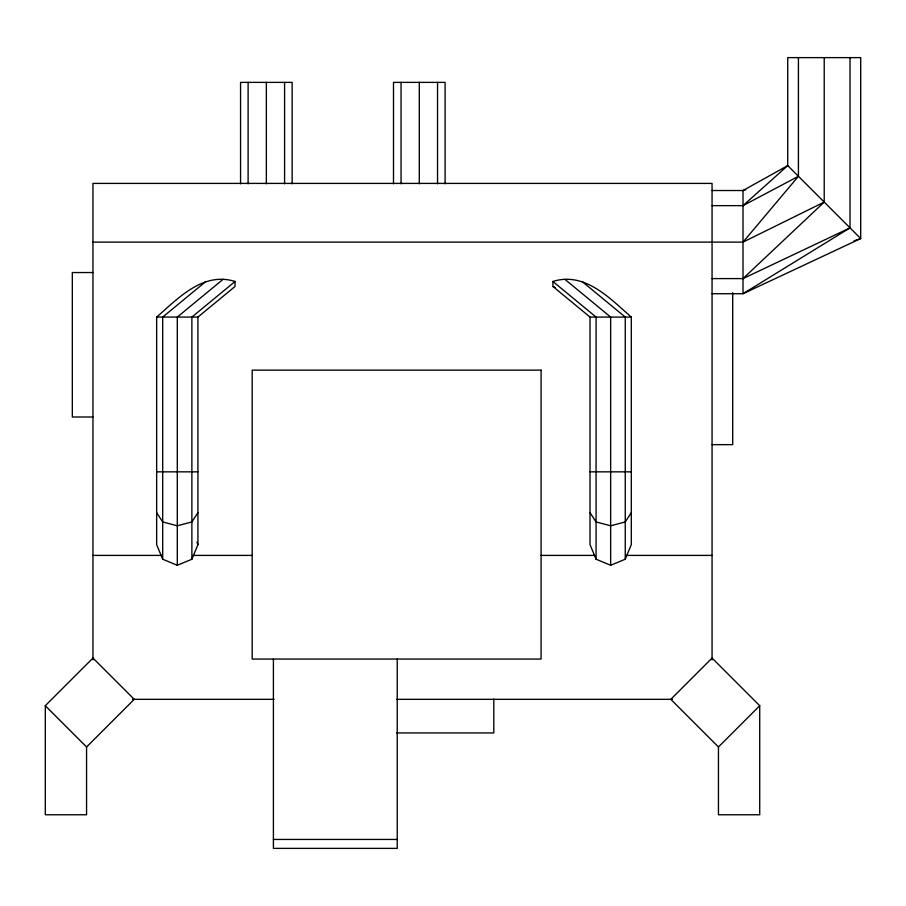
<?xml version="1.0" encoding="UTF-8"?>
<svg xmlns="http://www.w3.org/2000/svg" width="906" height="906" viewBox="0 0 906 906"><rect width="100%" height="100%" fill="white"/><g stroke="black" fill="none" stroke-linecap="round" stroke-linejoin="round"><path stroke-width="1.36" d="M156.647 317.077C178.256 298.244 203.171 271.381 235.062 281.472L234.96 286.534L197.927 317.077L156.647 317.077L156.647 544.631L162.695 559.229L177.293 565.276L191.879 559.229L197.927 544.631L197.927 317.077M590.021 317.077L590.021 544.631L596.069 559.229L610.655 565.276L625.253 559.229L631.301 544.631L631.301 317.077C609.693 298.244 584.778 271.381 552.887 281.472L552.988 286.534L590.021 317.077L631.301 317.077M197.927 512.66L191.879 521.947L177.293 525.797L162.695 521.947L156.647 512.66M631.301 512.66L625.253 521.947L610.655 525.797L596.069 521.947L590.021 512.66M92.956 242.117L743.011 242.117L798.424 176.285L798.424 57.622M45.3 705.717L92.956 658.062L134.235 699.33L86.568 746.986L86.568 814.766L45.3 814.766L45.3 705.717L86.568 746.986M718.447 746.986L759.715 705.717L712.059 658.062L670.791 699.33L718.447 746.986L718.447 814.766L759.715 814.766L759.715 705.717M712.059 278.595L743.011 278.595L824.222 202.083L824.222 57.622M712.059 205.639L743.011 205.639L787.733 165.605L787.733 57.622L860.7 57.622L860.7 238.561L743.011 293.714L712.059 293.714M205.877 281.472L162.695 317.077L162.695 559.229M223.012 279.365L177.293 317.077L177.293 565.276M235.062 281.472L191.879 317.077L191.879 559.229M850.021 57.622L850.021 227.882L743.011 293.714L743.011 190.52L787.733 165.605L860.7 238.561L854.018 240.837M743.011 205.639L798.424 176.285M743.011 242.117L824.222 202.083M743.011 278.595L850.021 227.882M745.717 189.83L743.011 190.52L712.059 190.52M92.956 272.547L72.321 272.547L72.321 417.009L92.956 417.009M712.059 444.653L732.694 444.653L732.694 292.695M156.647 471.845L197.927 471.845M590.021 471.845L631.301 471.845M92.956 555.401L161.993 555.401M192.989 555.401L252.174 555.401M541.086 555.401L594.778 555.401M625.865 555.401L712.059 555.401M132.536 699.33L274.099 699.33M396.851 699.33L672.501 699.33M396.715 732.943L493.804 732.943L493.804 699.092M273.408 839.443L397.236 839.443M552.988 286.534L555.423 287.542M582.071 281.472L625.253 317.077L625.253 559.229M564.936 279.365L610.655 317.077L610.655 565.276M552.887 281.472L596.069 317.077L596.069 559.229M196.919 542.207L197.927 544.631M712.059 659.817L712.059 183.408L92.956 183.408L92.956 659.817M445.095 183.782L445.095 82.378L393.498 82.378L393.498 183.782M437.541 82.378L437.541 183.782M419.297 82.378L419.297 183.782M401.052 82.378L401.052 183.782M397.236 659.058L397.236 848.378L273.408 848.378L273.408 659.058M292.14 183.782L292.14 82.378L240.554 82.378L240.554 183.782M284.586 82.378L284.586 183.782M266.353 82.378L266.353 183.782M248.108 82.378L248.108 183.782M541.086 370.146L252.174 370.146L252.174 659.058L541.086 659.058L541.086 370.146"/></g></svg>
